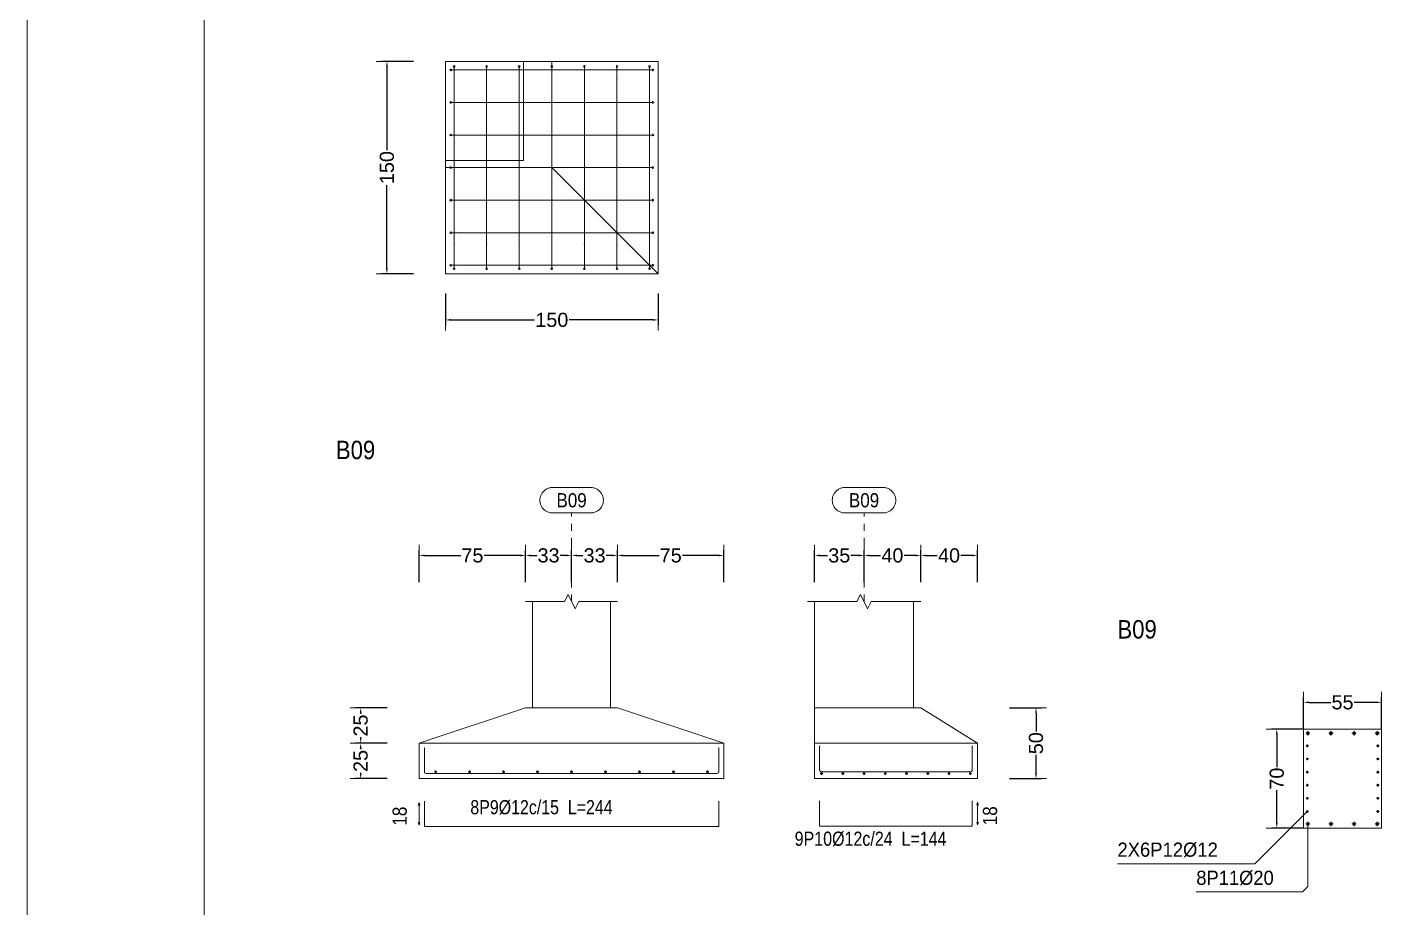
# Model space of a CAD drawing. Header units: millimetres. Extents: x 0 to 147, y 0 to 144.
# Drawn here: x 88.09 to 107.28, y 105.01 to 117.44 of the extents above; entities that cross this region are included whole.
import ezdxf
from ezdxf.enums import TextEntityAlignment as Align

# ---------------------------------------------------------------- set-up
doc = ezdxf.new("R2010")
doc.units = ezdxf.units.MM
doc.linetypes.add('CYPE_PUNTO', pattern=[0.075, 0, -0.075])
for name, color, linetype, lineweight in [('CIM_COTAS', 2, 'Continuous', 0), ('CIM_DIB_ARMADOS', 4, 'Continuous', 0), ('CIM_GEOMETRIA', 2, 'Continuous', 0), ('CIM_REFEREN', 2, 'Continuous', 0), ('CIM_TXT_ARMADOS', 3, 'Continuous', 0), ('RECUAD_LIMITES', 2, 'Continuous', 0), ('RECUAD_MARCO', 1, 'Continuous', 20)]:
    doc.layers.add(name, color=color, linetype=linetype, lineweight=lineweight)
doc.styles.add('CYPETXT_0.3_romans', font='arial.ttf', dxfattribs={"height": 0.2})
doc.styles.add('CYPETXT_romans', font='arial.ttf', dxfattribs={"height": 0.2})
doc.dimstyles.new('cype_arrow', dxfattribs={"dimtxt": 0.18, "dimasz": 0.075, "dimexe": 0.075, "dimexo": 0.075, "dimgap": 0, "dimtad": 0, "dimdec": 4, "dimzin": 0, "dimdsep": 46, "dimtxsty": 'CYPETXT_0.3_romans', "dimcen": 0.09, "dimadec": 0, "dimazin": 0, "dimtfac": 1, "dimtdec": 4, "dimtofl": 0, "dimtmove": 2, "dimatfit": 3, "dimfxl": 1, "dimtolj": 1, "dimtzin": 0, "dimarcsym": 0})

# ---------------------------------------------------------------- blocks, each defined once
blk = doc.blocks.new('*D10')
at = {"layer": 'CIM_COTAS', "color": 0, "lineweight": -2, "transparency": 16777216}
for p, q in [((94.003, 113.683), (94.003, 113.233)), ((97.003, 113.683), (97.003, 113.233)), ((94.078, 113.308), (95.257, 113.308)), ((96.928, 113.308), (95.749, 113.308))]:
    blk.add_line(p, q, dxfattribs=at)
at = {"layer": 'CIM_COTAS', "color": 0, "transparency": 16777216}
for points in [[(94.078, 113.321), (94.078, 113.296), (94.003, 113.308)], [(96.928, 113.321), (96.928, 113.296), (97.003, 113.308)]]:
    blk.add_solid(points, dxfattribs=at)
at = {"layer": 'Defpoints', "color": 0, "transparency": 16777216}
for p in [(94.003, 113.758), (97.003, 113.758), (97.003, 113.308)]:
    blk.add_point(p, dxfattribs=at)
at = {"layer": 'CIM_COTAS', "color": 0, "transparency": 16777216, "insert": (95.503, 113.308), "char_height": 0.2, "attachment_point": 5, "style": 'CYPETXT_0.3_romans'}
blk.add_mtext('\\A1;150', dxfattribs=at)
blk = doc.blocks.new('*D11')
at = {"layer": 'CIM_COTAS', "color": 0, "lineweight": -2, "transparency": 16777216}
for p, q in [((93.55, 116.959), (93.1, 116.959)), ((93.175, 116.884), (93.175, 115.705)), ((93.175, 114.034), (93.175, 115.213)), ((93.55, 113.959), (93.1, 113.959))]:
    blk.add_line(p, q, dxfattribs=at)
at = {"layer": 'CIM_COTAS', "color": 0, "transparency": 16777216}
for points in [[(93.162, 116.884), (93.187, 116.884), (93.175, 116.959)], [(93.162, 114.034), (93.187, 114.034), (93.175, 113.959)]]:
    blk.add_solid(points, dxfattribs=at)
at = {"layer": 'Defpoints', "color": 0, "transparency": 16777216}
for p in [(93.175, 116.959), (93.625, 116.959), (93.625, 113.959)]:
    blk.add_point(p, dxfattribs=at)
at = {"layer": 'CIM_COTAS', "color": 0, "transparency": 16777216, "insert": (93.175, 115.459), "char_height": 0.2, "attachment_point": 5, "rotation": 90, "style": 'CYPETXT_0.3_romans'}
blk.add_mtext('\\A1;150', dxfattribs=at)
blk = doc.blocks.new('*D28')
at = {"layer": 'CIM_COTAS', "color": 0, "lineweight": -2, "transparency": 16777216}
for p, q in [((93.632, 109.607), (93.632, 110.057)), ((93.707, 109.982), (94.219, 109.982)), ((95.057, 109.982), (94.546, 109.982)), ((95.132, 109.607), (95.132, 110.057))]:
    blk.add_line(p, q, dxfattribs=at)
at = {"layer": 'CIM_COTAS', "color": 0, "transparency": 16777216}
for points in [[(93.707, 109.995), (93.707, 109.97), (93.632, 109.982)], [(95.057, 109.995), (95.057, 109.97), (95.132, 109.982)]]:
    blk.add_solid(points, dxfattribs=at)
at = {"layer": 'Defpoints', "color": 0, "transparency": 16777216}
for p in [(95.132, 109.982), (93.632, 109.532), (95.132, 109.532)]:
    blk.add_point(p, dxfattribs=at)
at = {"layer": 'CIM_COTAS', "color": 0, "transparency": 16777216, "insert": (94.382, 109.982), "char_height": 0.2, "attachment_point": 5, "style": 'CYPETXT_0.3_romans'}
blk.add_mtext('\\A1;75', dxfattribs=at)
blk = doc.blocks.new('*D29')
at = {"layer": 'CIM_COTAS', "color": 0, "lineweight": -2, "transparency": 16777216}
for p, q in [((95.132, 109.607), (95.132, 110.057)), ((95.207, 109.982), (95.293, 109.982)), ((95.707, 109.982), (95.621, 109.982)), ((95.782, 109.607), (95.782, 110.057))]:
    blk.add_line(p, q, dxfattribs=at)
at = {"layer": 'CIM_COTAS', "color": 0, "transparency": 16777216}
for points in [[(95.207, 109.995), (95.207, 109.97), (95.132, 109.982)], [(95.707, 109.995), (95.707, 109.97), (95.782, 109.982)]]:
    blk.add_solid(points, dxfattribs=at)
at = {"layer": 'Defpoints', "color": 0, "transparency": 16777216}
for p in [(95.782, 109.982), (95.132, 109.532), (95.782, 109.532)]:
    blk.add_point(p, dxfattribs=at)
at = {"layer": 'CIM_COTAS', "color": 0, "transparency": 16777216, "insert": (95.457, 109.982), "char_height": 0.2, "attachment_point": 5, "style": 'CYPETXT_0.3_romans'}
blk.add_mtext('\\A1;33', dxfattribs=at)
blk = doc.blocks.new('*D30')
at = {"layer": 'CIM_COTAS', "color": 0, "lineweight": -2, "transparency": 16777216}
for p, q in [((95.782, 109.607), (95.782, 110.057)), ((95.857, 109.982), (95.943, 109.982)), ((96.357, 109.982), (96.271, 109.982)), ((96.432, 109.607), (96.432, 110.057))]:
    blk.add_line(p, q, dxfattribs=at)
at = {"layer": 'CIM_COTAS', "color": 0, "transparency": 16777216}
for points in [[(95.857, 109.995), (95.857, 109.97), (95.782, 109.982)], [(96.357, 109.995), (96.357, 109.97), (96.432, 109.982)]]:
    blk.add_solid(points, dxfattribs=at)
at = {"layer": 'Defpoints', "color": 0, "transparency": 16777216}
for p in [(96.432, 109.982), (95.782, 109.532), (96.432, 109.532)]:
    blk.add_point(p, dxfattribs=at)
at = {"layer": 'CIM_COTAS', "color": 0, "transparency": 16777216, "insert": (96.107, 109.982), "char_height": 0.2, "attachment_point": 5, "style": 'CYPETXT_0.3_romans'}
blk.add_mtext('\\A1;33', dxfattribs=at)
blk = doc.blocks.new('*D31')
at = {"layer": 'CIM_COTAS', "color": 0, "lineweight": -2, "transparency": 16777216}
for p, q in [((96.432, 109.607), (96.432, 110.057)), ((96.507, 109.982), (97.019, 109.982)), ((97.857, 109.982), (97.346, 109.982)), ((97.932, 109.607), (97.932, 110.057))]:
    blk.add_line(p, q, dxfattribs=at)
at = {"layer": 'CIM_COTAS', "color": 0, "transparency": 16777216}
for points in [[(96.507, 109.995), (96.507, 109.97), (96.432, 109.982)], [(97.857, 109.995), (97.857, 109.97), (97.932, 109.982)]]:
    blk.add_solid(points, dxfattribs=at)
at = {"layer": 'Defpoints', "color": 0, "transparency": 16777216}
for p in [(97.932, 109.982), (96.432, 109.532), (97.932, 109.532)]:
    blk.add_point(p, dxfattribs=at)
at = {"layer": 'CIM_COTAS', "color": 0, "transparency": 16777216, "insert": (97.182, 109.982), "char_height": 0.2, "attachment_point": 5, "style": 'CYPETXT_0.3_romans'}
blk.add_mtext('\\A1;75', dxfattribs=at)
blk = doc.blocks.new('*D32')
at = {"layer": 'CIM_COTAS', "color": 0, "lineweight": -2, "transparency": 16777216}
for p, q in [((93.179, 107.331), (92.729, 107.331)), ((92.804, 107.256), (92.804, 107.247)), ((92.804, 106.906), (92.804, 106.915)), ((93.179, 106.831), (92.729, 106.831))]:
    blk.add_line(p, q, dxfattribs=at)
at = {"layer": 'CIM_COTAS', "color": 0, "transparency": 16777216}
for points in [[(92.792, 107.256), (92.817, 107.256), (92.804, 107.331)], [(92.792, 106.906), (92.817, 106.906), (92.804, 106.831)]]:
    blk.add_solid(points, dxfattribs=at)
at = {"layer": 'Defpoints', "color": 0, "transparency": 16777216}
for p in [(92.804, 107.331), (93.254, 107.331), (93.254, 106.831)]:
    blk.add_point(p, dxfattribs=at)
at = {"layer": 'CIM_COTAS', "color": 0, "transparency": 16777216, "insert": (92.804, 107.081), "char_height": 0.2, "attachment_point": 5, "rotation": 90, "style": 'CYPETXT_0.3_romans'}
blk.add_mtext('\\A1;25', dxfattribs=at)
blk = doc.blocks.new('*D33')
at = {"layer": 'CIM_COTAS', "color": 0, "lineweight": -2, "transparency": 16777216}
for p, q in [((93.179, 107.831), (92.729, 107.831)), ((92.804, 107.756), (92.804, 107.747)), ((93.179, 107.331), (92.729, 107.331)), ((92.804, 107.406), (92.804, 107.415))]:
    blk.add_line(p, q, dxfattribs=at)
at = {"layer": 'CIM_COTAS', "color": 0, "transparency": 16777216}
for points in [[(92.792, 107.756), (92.817, 107.756), (92.804, 107.831)], [(92.792, 107.406), (92.817, 107.406), (92.804, 107.331)]]:
    blk.add_solid(points, dxfattribs=at)
at = {"layer": 'Defpoints', "color": 0, "transparency": 16777216}
for p in [(92.804, 107.831), (93.254, 107.831), (93.254, 107.331)]:
    blk.add_point(p, dxfattribs=at)
at = {"layer": 'CIM_COTAS', "color": 0, "transparency": 16777216, "insert": (92.804, 107.581), "char_height": 0.2, "attachment_point": 5, "rotation": 90, "style": 'CYPETXT_0.3_romans'}
blk.add_mtext('\\A1;25', dxfattribs=at)
blk = doc.blocks.new('*D34')
at = {"layer": 'CIM_COTAS', "color": 0, "lineweight": -2, "transparency": 16777216}
for p, q in [((99.212, 109.607), (99.212, 110.057)), ((99.287, 109.982), (99.397, 109.982)), ((99.837, 109.982), (99.726, 109.982)), ((99.912, 109.607), (99.912, 110.057))]:
    blk.add_line(p, q, dxfattribs=at)
at = {"layer": 'CIM_COTAS', "color": 0, "transparency": 16777216}
for points in [[(99.287, 109.995), (99.287, 109.97), (99.212, 109.982)], [(99.837, 109.995), (99.837, 109.97), (99.912, 109.982)]]:
    blk.add_solid(points, dxfattribs=at)
at = {"layer": 'Defpoints', "color": 0, "transparency": 16777216}
for p in [(99.912, 109.982), (99.212, 109.532), (99.912, 109.532)]:
    blk.add_point(p, dxfattribs=at)
at = {"layer": 'CIM_COTAS', "color": 0, "transparency": 16777216, "insert": (99.562, 109.982), "char_height": 0.2, "attachment_point": 5, "style": 'CYPETXT_0.3_romans'}
blk.add_mtext('\\A1;35', dxfattribs=at)
blk = doc.blocks.new('*D35')
at = {"layer": 'CIM_COTAS', "color": 0, "lineweight": -2, "transparency": 16777216}
for p, q in [((99.912, 109.607), (99.912, 110.057)), ((99.987, 109.982), (100.146, 109.982)), ((100.637, 109.982), (100.477, 109.982)), ((100.712, 109.607), (100.712, 110.057))]:
    blk.add_line(p, q, dxfattribs=at)
at = {"layer": 'CIM_COTAS', "color": 0, "transparency": 16777216}
for points in [[(99.987, 109.995), (99.987, 109.97), (99.912, 109.982)], [(100.637, 109.995), (100.637, 109.97), (100.712, 109.982)]]:
    blk.add_solid(points, dxfattribs=at)
at = {"layer": 'Defpoints', "color": 0, "transparency": 16777216}
for p in [(100.712, 109.982), (99.912, 109.532), (100.712, 109.532)]:
    blk.add_point(p, dxfattribs=at)
at = {"layer": 'CIM_COTAS', "color": 0, "transparency": 16777216, "insert": (100.312, 109.982), "char_height": 0.2, "attachment_point": 5, "style": 'CYPETXT_0.3_romans'}
blk.add_mtext('\\A1;40', dxfattribs=at)
blk = doc.blocks.new('*D36')
at = {"layer": 'CIM_COTAS', "color": 0, "lineweight": -2, "transparency": 16777216}
for p, q in [((100.712, 109.607), (100.712, 110.057)), ((100.787, 109.982), (100.946, 109.982)), ((101.437, 109.982), (101.277, 109.982)), ((101.512, 109.607), (101.512, 110.057))]:
    blk.add_line(p, q, dxfattribs=at)
at = {"layer": 'CIM_COTAS', "color": 0, "transparency": 16777216}
for points in [[(100.787, 109.995), (100.787, 109.97), (100.712, 109.982)], [(101.437, 109.995), (101.437, 109.97), (101.512, 109.982)]]:
    blk.add_solid(points, dxfattribs=at)
at = {"layer": 'Defpoints', "color": 0, "transparency": 16777216}
for p in [(101.512, 109.982), (100.712, 109.532), (101.512, 109.532)]:
    blk.add_point(p, dxfattribs=at)
at = {"layer": 'CIM_COTAS', "color": 0, "transparency": 16777216, "insert": (101.112, 109.982), "char_height": 0.2, "attachment_point": 5, "style": 'CYPETXT_0.3_romans'}
blk.add_mtext('\\A1;40', dxfattribs=at)
blk = doc.blocks.new('*D37')
at = {"layer": 'CIM_COTAS', "color": 0, "lineweight": -2, "transparency": 16777216}
for p, q in [((101.965, 107.831), (102.415, 107.831)), ((102.34, 107.756), (102.34, 107.495)), ((102.34, 106.906), (102.34, 107.167)), ((101.965, 106.831), (102.415, 106.831))]:
    blk.add_line(p, q, dxfattribs=at)
at = {"layer": 'CIM_COTAS', "color": 0, "transparency": 16777216}
for points in [[(102.327, 107.756), (102.352, 107.756), (102.34, 107.831)], [(102.327, 106.906), (102.352, 106.906), (102.34, 106.831)]]:
    blk.add_solid(points, dxfattribs=at)
at = {"layer": 'Defpoints', "color": 0, "transparency": 16777216}
for p in [(101.89, 107.831), (102.34, 107.831), (101.89, 106.831)]:
    blk.add_point(p, dxfattribs=at)
at = {"layer": 'CIM_COTAS', "color": 0, "transparency": 16777216, "insert": (102.34, 107.331), "char_height": 0.2, "attachment_point": 5, "rotation": 90, "style": 'CYPETXT_0.3_romans'}
blk.add_mtext('\\A1;50', dxfattribs=at)
blk = doc.blocks.new('*D40')
at = {"layer": 'CIM_COTAS', "color": 0, "lineweight": -2, "transparency": 16777216}
for p, q in [((106.118, 107.533), (106.118, 107.983)), ((106.193, 107.908), (106.504, 107.908)), ((107.143, 107.908), (106.833, 107.908)), ((107.218, 107.533), (107.218, 107.983))]:
    blk.add_line(p, q, dxfattribs=at)
at = {"layer": 'CIM_COTAS', "color": 0, "transparency": 16777216}
for points in [[(106.193, 107.921), (106.193, 107.896), (106.118, 107.908)], [(107.143, 107.921), (107.143, 107.896), (107.218, 107.908)]]:
    blk.add_solid(points, dxfattribs=at)
at = {"layer": 'Defpoints', "color": 0, "transparency": 16777216}
for p in [(107.218, 107.908), (106.118, 107.458), (107.218, 107.458)]:
    blk.add_point(p, dxfattribs=at)
at = {"layer": 'CIM_COTAS', "color": 0, "transparency": 16777216, "insert": (106.668, 107.908), "char_height": 0.2, "attachment_point": 5, "style": 'CYPETXT_0.3_romans'}
blk.add_mtext('\\A1;55', dxfattribs=at)
blk = doc.blocks.new('*D41')
at = {"layer": 'CIM_COTAS', "color": 0, "lineweight": -2, "transparency": 16777216}
for p, q in [((106.115, 107.531), (105.665, 107.531)), ((105.74, 107.456), (105.74, 106.994)), ((105.74, 106.206), (105.74, 106.668)), ((106.115, 106.131), (105.665, 106.131))]:
    blk.add_line(p, q, dxfattribs=at)
at = {"layer": 'CIM_COTAS', "color": 0, "transparency": 16777216}
for points in [[(105.727, 107.456), (105.752, 107.456), (105.74, 107.531)], [(105.727, 106.206), (105.752, 106.206), (105.74, 106.131)]]:
    blk.add_solid(points, dxfattribs=at)
at = {"layer": 'Defpoints', "color": 0, "transparency": 16777216}
for p in [(105.74, 107.531), (106.19, 107.531), (106.19, 106.131)]:
    blk.add_point(p, dxfattribs=at)
at = {"layer": 'CIM_COTAS', "color": 0, "transparency": 16777216, "insert": (105.74, 106.831), "char_height": 0.2, "attachment_point": 5, "rotation": 90, "style": 'CYPETXT_0.3_romans'}
blk.add_mtext('\\A1;70', dxfattribs=at)

msp = doc.modelspace()

# ---------------------------------------------------------------- hatches: boundary and pattern name
at = {"layer": 'CIM_DIB_ARMADOS'}
h = msp.add_hatch(color=256, dxfattribs=at)
edge = h.paths.add_edge_path(flags=0)
edge.add_arc((94.07486, 116.83908), 0.0016, 0, 360)
h = msp.add_hatch(color=256, dxfattribs=at)
edge = h.paths.add_edge_path(flags=0)
edge.add_arc((94.12286, 116.88708), 0.0016, 0, 360)
h = msp.add_hatch(color=256, dxfattribs=at)
edge = h.paths.add_edge_path(flags=0)
edge.add_arc((94.58286, 116.88708), 0.0016, 0, 360)
h = msp.add_hatch(color=256, dxfattribs=at)
edge = h.paths.add_edge_path(flags=0)
edge.add_arc((95.04286, 116.88708), 0.0016, 0, 360)
h = msp.add_hatch(color=256, dxfattribs=at)
edge = h.paths.add_edge_path(flags=0)
edge.add_arc((95.50286, 116.88708), 0.0016, 0, 360)
h = msp.add_hatch(color=256, dxfattribs=at)
edge = h.paths.add_edge_path(flags=0)
edge.add_arc((95.96286, 116.88708), 0.0016, 0, 360)
h = msp.add_hatch(color=256, dxfattribs=at)
edge = h.paths.add_edge_path(flags=0)
edge.add_arc((96.63306, 116.83908), 0.0016, 0, 360)
h = msp.add_hatch(color=256, dxfattribs=at)
edge = h.paths.add_edge_path(flags=0)
edge.add_arc((96.42286, 116.71968), 0.0016, 0, 360)
h = msp.add_hatch(color=256, dxfattribs=at)
edge = h.paths.add_edge_path(flags=0)
edge.add_arc((96.88286, 116.53568), 0.0016, 0, 360)
h = msp.add_hatch(color=256, dxfattribs=at)
edge = h.paths.add_edge_path(flags=0)
edge.add_arc((94.07486, 116.37908), 0.0016, 0, 360)
h = msp.add_hatch(color=256, dxfattribs=at)
edge = h.paths.add_edge_path(flags=0)
edge.add_arc((96.63306, 116.37908), 0.0016, 0, 360)
h = msp.add_hatch(color=256, dxfattribs=at)
edge = h.paths.add_edge_path(flags=0)
edge.add_arc((94.07486, 115.91908), 0.0016, 0, 360)
h = msp.add_hatch(color=256, dxfattribs=at)
edge = h.paths.add_edge_path(flags=0)
edge.add_arc((96.63306, 115.91908), 0.0016, 0, 360)
h = msp.add_hatch(color=256, dxfattribs=at)
edge = h.paths.add_edge_path(flags=0)
edge.add_arc((94.07486, 115.45908), 0.0016, 0, 360)
h = msp.add_hatch(color=256, dxfattribs=at)
edge = h.paths.add_edge_path(flags=0)
edge.add_arc((96.63306, 115.45908), 0.0016, 0, 360)
h = msp.add_hatch(color=256, dxfattribs=at)
edge = h.paths.add_edge_path(flags=0)
edge.add_arc((94.07486, 114.99908), 0.0016, 0, 360)
h = msp.add_hatch(color=256, dxfattribs=at)
edge = h.paths.add_edge_path(flags=0)
edge.add_arc((96.63306, 114.99908), 0.0016, 0, 360)
h = msp.add_hatch(color=256, dxfattribs=at)
edge = h.paths.add_edge_path(flags=0)
edge.add_arc((94.19241, 114.53908), 0.0016, 0, 360)
h = msp.add_hatch(color=256, dxfattribs=at)
edge = h.paths.add_edge_path(flags=0)
edge.add_arc((96.63306, 114.53908), 0.0016, 0, 360)
h = msp.add_hatch(color=256, dxfattribs=at)
edge = h.paths.add_edge_path(flags=0)
edge.add_arc((94.12286, 114.37517), 0.0016, 0, 360)
h = msp.add_hatch(color=256, dxfattribs=at)
edge = h.paths.add_edge_path(flags=0)
edge.add_arc((94.58286, 114.37517), 0.0016, 0, 360)
h = msp.add_hatch(color=256, dxfattribs=at)
edge = h.paths.add_edge_path(flags=0)
edge.add_arc((95.04286, 114.37517), 0.0016, 0, 360)
h = msp.add_hatch(color=256, dxfattribs=at)
edge = h.paths.add_edge_path(flags=0)
edge.add_arc((95.50286, 114.37517), 0.0016, 0, 360)
h = msp.add_hatch(color=256, dxfattribs=at)
edge = h.paths.add_edge_path(flags=0)
edge.add_arc((95.96286, 114.37517), 0.0016, 0, 360)
h = msp.add_hatch(color=256, dxfattribs=at)
edge = h.paths.add_edge_path(flags=0)
edge.add_arc((96.42286, 114.37517), 0.0016, 0, 360)
h = msp.add_hatch(color=256, dxfattribs=at)
edge = h.paths.add_edge_path(flags=0)
edge.add_arc((96.88286, 114.39797), 0.0016, 0, 360)
h = msp.add_hatch(color=256, dxfattribs=at)
edge = h.paths.add_edge_path(flags=0)
edge.add_arc((94.37641, 114.07908), 0.0016, 0, 360)
h = msp.add_hatch(color=256, dxfattribs=at)
edge = h.paths.add_edge_path(flags=0)
edge.add_arc((96.61382, 114.07908), 0.0016, 0, 360)
h = msp.add_hatch(color=256, dxfattribs=at)
edge = h.paths.add_edge_path(flags=0)
edge.add_arc((93.7042, 107.2631), 0.0016, 0, 360)
h = msp.add_hatch(color=256, dxfattribs=at)
edge = h.paths.add_edge_path(flags=0)
edge.add_arc((97.8602, 107.2631), 0.0016, 0, 360)
h = msp.add_hatch(color=256, dxfattribs=at)
edge = h.paths.add_edge_path(flags=0)
edge.add_arc((99.2837, 107.2871), 0.0016, 0, 360)
h = msp.add_hatch(color=256, dxfattribs=at)
edge = h.paths.add_edge_path(flags=0)
edge.add_arc((101.4397, 107.2871), 0.0016, 0, 360)

# ---------------------------------------------------------------- linework, layer by layer
at = {"layer": 'CIM_COTAS'}
for p, q in [((93.02486, 116.95908), (93.32486, 116.95908)), ((93.02486, 113.95908), (93.32486, 113.95908)), ((94.00286, 113.15808), (94.00286, 113.45808)), ((97.00286, 113.15808), (97.00286, 113.45808)), ((93.6322, 109.8321), (93.6322, 110.1321)), ((95.1322, 109.8321), (95.1322, 110.1321)), ((95.1322, 109.8321), (95.1322, 110.1321)), ((95.7822, 109.8321), (95.7822, 110.1321)), ((95.7822, 109.8321), (95.7822, 110.1321)), ((96.4322, 109.8321), (96.4322, 110.1321)), ((96.4322, 109.8321), (96.4322, 110.1321)), ((97.9322, 109.8321), (97.9322, 110.1321)), ((99.2117, 109.8321), (99.2117, 110.1321)), ((99.9117, 109.8321), (99.9117, 110.1321)), ((99.9117, 109.8321), (99.9117, 110.1321)), ((100.7117, 109.8321), (100.7117, 110.1321)), ((100.7117, 109.8321), (100.7117, 110.1321)), ((101.5117, 109.8321), (101.5117, 110.1321)), ((106.11825, 107.7581), (106.11825, 108.0581)), ((107.21825, 107.7581), (107.21825, 108.0581)), ((92.6542, 107.8311), (92.9542, 107.8311)), ((102.1897, 107.8311), (102.4897, 107.8311)), ((105.5897, 107.5311), (105.8897, 107.5311)), ((92.6542, 107.3311), (92.9542, 107.3311)), ((92.6542, 107.3311), (92.9542, 107.3311)), ((92.6542, 106.8311), (92.9542, 106.8311)), ((102.1897, 106.8311), (102.4897, 106.8311)), ((105.5897, 106.1311), (105.8897, 106.1311))]:
    msp.add_line(p, q, dxfattribs=at)
at = {"layer": 'CIM_COTAS', "linetype": 'CYPE_PUNTO'}
for p, q in [((95.7822, 109.3311), (95.7822, 110.5821)), ((99.9117, 109.3311), (99.9117, 110.5821))]:
    msp.add_line(p, q, dxfattribs=at)
at = {"layer": 'CIM_COTAS'}
for points in [[(96.0507, 110.9421), (96.06272, 110.9417), (96.07469, 110.94049), (96.08655, 110.93849), (96.09826, 110.9357), (96.10974, 110.93214), (96.12097, 110.92782), (96.13188, 110.92275), (96.14243, 110.91697), (96.15257, 110.9105), (96.16225, 110.90336), (96.17144, 110.8956), (96.18009, 110.88723), (96.18816, 110.87831), (96.19561, 110.86887), (96.20242, 110.85895), (96.20855, 110.8486), (96.21398, 110.83787), (96.21867, 110.82679), (96.22262, 110.81543), (96.2258, 110.80383), (96.22819, 110.79204), (96.2298, 110.78012), (96.2306, 110.76811), (96.2306, 110.75609), (96.2298, 110.74408), (96.22819, 110.73216), (96.2258, 110.72037), (96.22262, 110.70877), (96.21867, 110.69741), (96.21398, 110.68633), (96.20855, 110.6756), (96.20242, 110.66525), (96.19561, 110.65533), (96.18816, 110.64589), (96.18009, 110.63697), (96.17144, 110.6286), (96.16225, 110.62084), (96.15257, 110.6137), (96.14243, 110.60723), (96.13188, 110.60145), (96.12097, 110.59638), (96.10974, 110.59206), (96.09826, 110.5885), (96.08655, 110.58571), (96.07469, 110.58371), (96.06272, 110.5825), (96.0507, 110.5821), (95.5137, 110.5821), (95.50168, 110.5825), (95.48971, 110.58371), (95.47785, 110.58571), (95.46614, 110.5885), (95.45466, 110.59206), (95.44343, 110.59638), (95.43252, 110.60145), (95.42197, 110.60723), (95.41183, 110.6137), (95.40215, 110.62084), (95.39296, 110.6286), (95.38431, 110.63697), (95.37624, 110.64589), (95.36879, 110.65533), (95.36198, 110.66525), (95.35585, 110.6756), (95.35042, 110.68633), (95.34573, 110.69741), (95.34178, 110.70877), (95.3386, 110.72037), (95.33621, 110.73216), (95.3346, 110.74408), (95.3338, 110.75609), (95.3338, 110.76811), (95.3346, 110.78012), (95.33621, 110.79204), (95.3386, 110.80383), (95.34178, 110.81543), (95.34573, 110.82679), (95.35042, 110.83787), (95.35585, 110.8486), (95.36198, 110.85895), (95.36879, 110.86887), (95.37624, 110.87831), (95.38431, 110.88723), (95.39296, 110.8956), (95.40215, 110.90336), (95.41183, 110.9105), (95.42197, 110.91697), (95.43252, 110.92275), (95.44343, 110.92782), (95.45466, 110.93214), (95.46614, 110.9357), (95.47785, 110.93849), (95.48971, 110.94049), (95.50168, 110.9417), (95.5137, 110.9421), (96.0507, 110.9421)], [(100.1802, 110.9421), (100.19222, 110.9417), (100.20419, 110.94049), (100.21605, 110.93849), (100.22776, 110.9357), (100.23924, 110.93214), (100.25047, 110.92782), (100.26138, 110.92275), (100.27193, 110.91697), (100.28207, 110.9105), (100.29175, 110.90336), (100.30094, 110.8956), (100.30959, 110.88723), (100.31766, 110.87831), (100.32511, 110.86887), (100.33192, 110.85895), (100.33805, 110.8486), (100.34348, 110.83787), (100.34817, 110.82679), (100.35212, 110.81543), (100.3553, 110.80383), (100.35769, 110.79204), (100.3593, 110.78012), (100.3601, 110.76811), (100.3601, 110.75609), (100.3593, 110.74408), (100.35769, 110.73216), (100.3553, 110.72037), (100.35212, 110.70877), (100.34817, 110.69741), (100.34348, 110.68633), (100.33805, 110.6756), (100.33192, 110.66525), (100.32511, 110.65533), (100.31766, 110.64589), (100.30959, 110.63697), (100.30094, 110.6286), (100.29175, 110.62084), (100.28207, 110.6137), (100.27193, 110.60723), (100.26138, 110.60145), (100.25047, 110.59638), (100.23924, 110.59206), (100.22776, 110.5885), (100.21605, 110.58571), (100.20419, 110.58371), (100.19222, 110.5825), (100.1802, 110.5821), (99.6432, 110.5821), (99.63118, 110.5825), (99.61921, 110.58371), (99.60735, 110.58571), (99.59564, 110.5885), (99.58416, 110.59206), (99.57293, 110.59638), (99.56202, 110.60145), (99.55147, 110.60723), (99.54133, 110.6137), (99.53165, 110.62084), (99.52246, 110.6286), (99.51381, 110.63697), (99.50574, 110.64589), (99.49829, 110.65533), (99.49148, 110.66525), (99.48535, 110.6756), (99.47992, 110.68633), (99.47523, 110.69741), (99.47128, 110.70877), (99.4681, 110.72037), (99.46571, 110.73216), (99.4641, 110.74408), (99.4633, 110.75609), (99.4633, 110.76811), (99.4641, 110.78012), (99.46571, 110.79204), (99.4681, 110.80383), (99.47128, 110.81543), (99.47523, 110.82679), (99.47992, 110.83787), (99.48535, 110.8486), (99.49148, 110.85895), (99.49829, 110.86887), (99.50574, 110.87831), (99.51381, 110.88723), (99.52246, 110.8956), (99.53165, 110.90336), (99.54133, 110.9105), (99.55147, 110.91697), (99.56202, 110.92275), (99.57293, 110.92782), (99.58416, 110.93214), (99.59564, 110.9357), (99.60735, 110.93849), (99.61921, 110.94049), (99.63118, 110.9417), (99.6432, 110.9421), (100.1802, 110.9421)]]:
    msp.add_lwpolyline(points, close=True, dxfattribs=at)
at = {"layer": 'CIM_DIB_ARMADOS'}
for p, q in [((106.14825, 107.4711), (106.20825, 107.4711)), ((106.14825, 107.4711), (106.20825, 107.4711)), ((106.17825, 107.4411), (106.17825, 107.5011)), ((106.17825, 107.4411), (106.17825, 107.5011)), ((106.47491, 107.4711), (106.53491, 107.4711)), ((106.47491, 107.4711), (106.53491, 107.4711)), ((106.50491, 107.4411), (106.50491, 107.5011)), ((106.50491, 107.4411), (106.50491, 107.5011)), ((106.80158, 107.4711), (106.86158, 107.4711)), ((106.80158, 107.4711), (106.86158, 107.4711)), ((106.83158, 107.4411), (106.83158, 107.5011)), ((106.83158, 107.4411), (106.83158, 107.5011)), ((107.12825, 107.4711), (107.18825, 107.4711)), ((107.12825, 107.4711), (107.18825, 107.4711)), ((107.15825, 107.4411), (107.15825, 107.5011)), ((107.15825, 107.4411), (107.15825, 107.5011)), ((106.15225, 107.29396), (106.18825, 107.29396)), ((106.15225, 107.29396), (106.18825, 107.29396)), ((106.17025, 107.27596), (106.17025, 107.31196)), ((106.17025, 107.27596), (106.17025, 107.31196)), ((107.14825, 107.29396), (107.18425, 107.29396)), ((107.14825, 107.29396), (107.18425, 107.29396)), ((107.16625, 107.27596), (107.16625, 107.31196)), ((107.16625, 107.27596), (107.16625, 107.31196)), ((106.15225, 107.10881), (106.18825, 107.10881)), ((106.15225, 107.10881), (106.18825, 107.10881)), ((106.17025, 107.09081), (106.17025, 107.12681)), ((106.17025, 107.09081), (106.17025, 107.12681)), ((107.14825, 107.10881), (107.18425, 107.10881)), ((107.14825, 107.10881), (107.18425, 107.10881)), ((107.16625, 107.09081), (107.16625, 107.12681)), ((107.16625, 107.09081), (107.16625, 107.12681)), ((93.8442, 106.9271), (93.8802, 106.9271)), ((93.8622, 106.9091), (93.8622, 106.9451)), ((94.3242, 106.9271), (94.3602, 106.9271)), ((94.3422, 106.9091), (94.3422, 106.9451)), ((94.8042, 106.9271), (94.8402, 106.9271)), ((94.8222, 106.9091), (94.8222, 106.9451)), ((95.2842, 106.9271), (95.3202, 106.9271)), ((95.3022, 106.9091), (95.3022, 106.9451)), ((95.7642, 106.9271), (95.8002, 106.9271)), ((95.7822, 106.9091), (95.7822, 106.9451)), ((96.2442, 106.9271), (96.2802, 106.9271)), ((96.2622, 106.9091), (96.2622, 106.9451)), ((96.7242, 106.9271), (96.7602, 106.9271)), ((96.7422, 106.9091), (96.7422, 106.9451)), ((97.2042, 106.9271), (97.2402, 106.9271)), ((97.2222, 106.9091), (97.2222, 106.9451)), ((97.6842, 106.9271), (97.7202, 106.9271)), ((97.7022, 106.9091), (97.7022, 106.9451)), ((99.2937, 106.9031), (99.3297, 106.9031)), ((99.3117, 106.8851), (99.3117, 106.9211)), ((99.5937, 106.9031), (99.6297, 106.9031)), ((99.6117, 106.8851), (99.6117, 106.9211)), ((99.8937, 106.9031), (99.9297, 106.9031)), ((99.9117, 106.8851), (99.9117, 106.9211)), ((100.1937, 106.9031), (100.2297, 106.9031)), ((100.2117, 106.8851), (100.2117, 106.9211)), ((100.4937, 106.9031), (100.5297, 106.9031)), ((100.5117, 106.8851), (100.5117, 106.9211)), ((100.7937, 106.9031), (100.8297, 106.9031)), ((100.8117, 106.8851), (100.8117, 106.9211)), ((101.0937, 106.9031), (101.1297, 106.9031)), ((101.1117, 106.8851), (101.1117, 106.9211)), ((101.3937, 106.9031), (101.4297, 106.9031)), ((101.4117, 106.8851), (101.4117, 106.9211)), ((106.15225, 106.92367), (106.18825, 106.92367)), ((106.15225, 106.92367), (106.18825, 106.92367)), ((106.17025, 106.90567), (106.17025, 106.94167)), ((106.17025, 106.90567), (106.17025, 106.94167)), ((107.14825, 106.92367), (107.18425, 106.92367)), ((107.14825, 106.92367), (107.18425, 106.92367)), ((107.16625, 106.90567), (107.16625, 106.94167)), ((107.16625, 106.90567), (107.16625, 106.94167)), ((106.15225, 106.73853), (106.18825, 106.73853)), ((106.15225, 106.73853), (106.18825, 106.73853)), ((106.17025, 106.72053), (106.17025, 106.75653)), ((106.17025, 106.72053), (106.17025, 106.75653)), ((107.14825, 106.73853), (107.18425, 106.73853)), ((107.14825, 106.73853), (107.18425, 106.73853)), ((107.16625, 106.72053), (107.16625, 106.75653)), ((107.16625, 106.72053), (107.16625, 106.75653)), ((106.15225, 106.55339), (106.18825, 106.55339)), ((106.15225, 106.55339), (106.18825, 106.55339)), ((106.17025, 106.53539), (106.17025, 106.57139)), ((106.17025, 106.53539), (106.17025, 106.57139)), ((107.14825, 106.55339), (107.18425, 106.55339)), ((107.14825, 106.55339), (107.18425, 106.55339)), ((107.16625, 106.53539), (107.16625, 106.57139)), ((107.16625, 106.53539), (107.16625, 106.57139)), ((106.15225, 106.36824), (106.18825, 106.36824)), ((106.15225, 106.36824), (106.18825, 106.36824)), ((106.17025, 106.35024), (106.17025, 106.38624)), ((106.17025, 106.35024), (106.17025, 106.38624)), ((107.14825, 106.36824), (107.18425, 106.36824)), ((107.14825, 106.36824), (107.18425, 106.36824)), ((107.16625, 106.35024), (107.16625, 106.38624)), ((107.16625, 106.35024), (107.16625, 106.38624)), ((106.14825, 106.1911), (106.20825, 106.1911)), ((106.14825, 106.1911), (106.20825, 106.1911)), ((106.17825, 106.1611), (106.17825, 106.2211)), ((106.17825, 106.1611), (106.17825, 106.2211)), ((106.47491, 106.1911), (106.53491, 106.1911)), ((106.47491, 106.1911), (106.53491, 106.1911)), ((106.50491, 106.1611), (106.50491, 106.2211)), ((106.50491, 106.1611), (106.50491, 106.2211)), ((106.80158, 106.1911), (106.86158, 106.1911)), ((106.80158, 106.1911), (106.86158, 106.1911)), ((106.83158, 106.1611), (106.83158, 106.2211)), ((106.83158, 106.1611), (106.83158, 106.2211)), ((107.12825, 106.1911), (107.18825, 106.1911)), ((107.12825, 106.1911), (107.18825, 106.1911)), ((107.15825, 106.1611), (107.15825, 106.2211)), ((107.15825, 106.1611), (107.15825, 106.2211))]:
    msp.add_line(p, q, dxfattribs=at)
for points in [[(94.07486, 116.83908), (94.07808, 116.83908), (94.08686, 116.83908), (94.09886, 116.83908), (96.90686, 116.83908), (96.91886, 116.83908), (96.92765, 116.83908), (96.93086, 116.83908), (96.929, 116.83908), (96.9237, 116.83908), (96.91578, 116.83908), (96.63306, 116.83908)], [(94.12286, 114.37517), (94.12286, 114.04616), (94.12286, 114.03825), (94.12286, 114.03294), (94.12286, 114.03108), (94.12286, 114.03429), (94.12286, 114.04308), (94.12286, 114.05508), (94.12286, 116.86308), (94.12286, 116.87508), (94.12286, 116.88386), (94.12286, 116.88708)], [(94.58286, 114.37517), (94.58286, 114.04616), (94.58286, 114.03825), (94.58286, 114.03294), (94.58286, 114.03108), (94.58286, 114.03429), (94.58286, 114.04308), (94.58286, 114.05508), (94.58286, 116.86308), (94.58286, 116.87508), (94.58286, 116.88386), (94.58286, 116.88708)], [(95.04286, 114.37517), (95.04286, 114.04616), (95.04286, 114.03825), (95.04286, 114.03294), (95.04286, 114.03108), (95.04286, 114.03429), (95.04286, 114.04308), (95.04286, 114.05508), (95.04286, 116.86308), (95.04286, 116.87508), (95.04286, 116.88386), (95.04286, 116.88708)], [(95.50286, 114.37517), (95.50286, 114.04616), (95.50286, 114.03825), (95.50286, 114.03294), (95.50286, 114.03108), (95.50286, 114.03429), (95.50286, 114.04308), (95.50286, 114.05508), (95.50286, 116.86308), (95.50286, 116.87508), (95.50286, 116.88386), (95.50286, 116.88708)], [(95.96286, 114.37517), (95.96286, 114.04616), (95.96286, 114.03825), (95.96286, 114.03294), (95.96286, 114.03108), (95.96286, 114.03429), (95.96286, 114.04308), (95.96286, 114.05508), (95.96286, 116.86308), (95.96286, 116.87508), (95.96286, 116.88386), (95.96286, 116.88708)], [(96.42286, 114.37517), (96.42286, 114.04616), (96.42286, 114.03825), (96.42286, 114.03294), (96.42286, 114.03108), (96.42286, 114.03429), (96.42286, 114.04308), (96.42286, 114.05508), (96.42286, 116.86308), (96.42286, 116.87508), (96.42286, 116.88386), (96.42286, 116.88708), (96.42286, 116.88386), (96.42286, 116.87508), (96.42286, 116.86308), (96.42286, 116.71968)], [(96.88286, 114.39797), (96.88286, 114.0837), (96.88286, 114.07479), (96.88286, 114.04616), (96.88286, 114.03825), (96.88286, 114.03294), (96.88286, 114.03108), (96.88286, 114.03429), (96.88286, 114.04308), (96.88286, 114.05508), (96.88286, 116.86308), (96.88286, 116.87508), (96.88286, 116.88386), (96.88286, 116.88708), (96.88286, 116.88386), (96.88286, 116.87508), (96.88286, 116.86308), (96.88286, 116.53568)], [(94.07486, 116.37908), (94.07808, 116.37908), (94.08686, 116.37908), (94.09886, 116.37908), (96.90686, 116.37908), (96.91886, 116.37908), (96.92765, 116.37908), (96.93086, 116.37908), (96.929, 116.37908), (96.9237, 116.37908), (96.91578, 116.37908), (96.63306, 116.37908)], [(94.07486, 115.91908), (94.07808, 115.91908), (94.08686, 115.91908), (94.09886, 115.91908), (96.90686, 115.91908), (96.91886, 115.91908), (96.92765, 115.91908), (96.93086, 115.91908), (96.929, 115.91908), (96.9237, 115.91908), (96.91578, 115.91908), (96.63306, 115.91908)], [(94.07486, 115.45908), (94.07808, 115.45908), (94.08686, 115.45908), (94.09886, 115.45908), (96.90686, 115.45908), (96.91886, 115.45908), (96.92765, 115.45908), (96.93086, 115.45908), (96.929, 115.45908), (96.9237, 115.45908), (96.91578, 115.45908), (96.63306, 115.45908)], [(94.07486, 114.99908), (94.07808, 114.99908), (94.08686, 114.99908), (94.09886, 114.99908), (96.90686, 114.99908), (96.91886, 114.99908), (96.92765, 114.99908), (96.93086, 114.99908), (96.929, 114.99908), (96.9237, 114.99908), (96.91578, 114.99908), (96.63306, 114.99908)], [(94.19241, 114.53908), (94.09886, 114.53908), (94.08686, 114.53908), (94.07808, 114.53908), (94.07486, 114.53908), (94.07808, 114.53908), (94.08686, 114.53908), (94.09886, 114.53908), (96.90686, 114.53908), (96.91886, 114.53908), (96.92765, 114.53908), (96.93086, 114.53908), (96.929, 114.53908), (96.9237, 114.53908), (96.91578, 114.53908), (96.63306, 114.53908)], [(94.37641, 114.07908), (94.09886, 114.07908), (94.08686, 114.07908), (94.07808, 114.07908), (94.07486, 114.07908), (94.07808, 114.07908), (94.08686, 114.07908), (94.09886, 114.07908), (96.90686, 114.07908), (96.91886, 114.07908), (96.92765, 114.07908), (96.93086, 114.07908), (96.929, 114.07908), (96.9237, 114.07908), (96.91578, 114.07908), (96.88716, 114.07908), (96.87824, 114.07908), (96.61382, 114.07908)], [(93.7042, 107.2631), (93.7042, 106.9271), (93.70742, 106.9151), (93.7162, 106.90632), (93.7282, 106.9031), (97.8362, 106.9031), (97.8482, 106.90632), (97.85698, 106.9151), (97.8602, 106.9271), (97.8602, 107.2631)], [(101.4397, 107.2871), (101.4397, 106.9511), (101.43648, 106.9391), (101.4277, 106.93032), (101.4157, 106.9271), (99.3077, 106.9271), (99.2957, 106.93032), (99.28692, 106.9391), (99.2837, 106.9511), (99.2837, 107.2871)], [(93.7042, 106.5131), (93.7042, 106.1531), (97.8602, 106.1531), (97.8602, 106.5131)], [(101.4397, 106.5181), (101.4397, 106.1581), (99.2837, 106.1581), (99.2837, 106.5181)]]:
    msp.add_lwpolyline(points, dxfattribs=at)
for centre, radius in [((94.07486, 116.83908), 0.012), ((94.07486, 116.83908), 0.0016), ((94.12286, 116.88708), 0.012), ((94.12286, 116.88708), 0.0016), ((94.58286, 116.88708), 0.012), ((94.58286, 116.88708), 0.0016), ((95.04286, 116.88708), 0.012), ((95.04286, 116.88708), 0.0016), ((95.50286, 116.88708), 0.012), ((95.50286, 116.88708), 0.0016), ((95.96286, 116.88708), 0.012), ((95.96286, 116.88708), 0.0016), ((96.42286, 116.88708), 0.012), ((96.63306, 116.83908), 0.0016), ((96.88286, 116.88708), 0.012), ((96.93086, 116.83908), 0.012), ((96.42286, 116.71968), 0.0016), ((96.88286, 116.53568), 0.0016), ((94.07486, 116.37908), 0.012), ((94.07486, 116.37908), 0.0016), ((96.63306, 116.37908), 0.0016), ((96.93086, 116.37908), 0.012), ((94.07486, 115.91908), 0.012), ((94.07486, 115.91908), 0.0016), ((96.63306, 115.91908), 0.0016), ((96.93086, 115.91908), 0.012), ((94.07486, 115.45908), 0.012), ((94.07486, 115.45908), 0.0016), ((96.63306, 115.45908), 0.0016), ((96.93086, 115.45908), 0.012), ((94.07486, 114.99908), 0.012), ((94.07486, 114.99908), 0.0016), ((96.63306, 114.99908), 0.0016), ((96.93086, 114.99908), 0.012), ((94.07486, 114.53908), 0.012), ((94.19241, 114.53908), 0.0016), ((96.63306, 114.53908), 0.0016), ((96.93086, 114.53908), 0.012), ((94.12286, 114.37517), 0.0016), ((94.58286, 114.37517), 0.0016), ((95.04286, 114.37517), 0.0016), ((95.50286, 114.37517), 0.0016), ((95.96286, 114.37517), 0.0016), ((96.42286, 114.37517), 0.0016), ((96.88286, 114.39797), 0.0016), ((94.07486, 114.07908), 0.012), ((94.12286, 114.03108), 0.012), ((94.37641, 114.07908), 0.0016), ((94.58286, 114.03108), 0.012), ((95.04286, 114.03108), 0.012), ((95.50286, 114.03108), 0.012), ((95.96286, 114.03108), 0.012), ((96.42286, 114.03108), 0.012), ((96.61382, 114.07908), 0.0016), ((96.88286, 114.03108), 0.012), ((96.93086, 114.07908), 0.012), ((106.17825, 107.4711), 0.02), ((106.17825, 107.4711), 0.02), ((106.50491, 107.4711), 0.02), ((106.50491, 107.4711), 0.02), ((106.83158, 107.4711), 0.02), ((106.83158, 107.4711), 0.02), ((107.15825, 107.4711), 0.02), ((107.15825, 107.4711), 0.02), ((93.7042, 107.2631), 0.0016), ((97.8602, 107.2631), 0.0016), ((99.2837, 107.2871), 0.0016), ((101.4397, 107.2871), 0.0016), ((106.17025, 107.29396), 0.012), ((106.17025, 107.29396), 0.012), ((107.16625, 107.29396), 0.012), ((107.16625, 107.29396), 0.012), ((106.17025, 107.10881), 0.012), ((106.17025, 107.10881), 0.012), ((107.16625, 107.10881), 0.012), ((107.16625, 107.10881), 0.012), ((93.8622, 106.9271), 0.012), ((94.3422, 106.9271), 0.012), ((94.8222, 106.9271), 0.012), ((95.3022, 106.9271), 0.012), ((95.7822, 106.9271), 0.012), ((96.2622, 106.9271), 0.012), ((96.7422, 106.9271), 0.012), ((97.2222, 106.9271), 0.012), ((97.7022, 106.9271), 0.012), ((99.3117, 106.9031), 0.012), ((99.6117, 106.9031), 0.012), ((99.9117, 106.9031), 0.012), ((100.2117, 106.9031), 0.012), ((100.5117, 106.9031), 0.012), ((100.8117, 106.9031), 0.012), ((101.1117, 106.9031), 0.012), ((101.4117, 106.9031), 0.012), ((106.17025, 106.92367), 0.012), ((106.17025, 106.92367), 0.012), ((107.16625, 106.92367), 0.012), ((107.16625, 106.92367), 0.012), ((106.17025, 106.73853), 0.012), ((106.17025, 106.73853), 0.012), ((107.16625, 106.73853), 0.012), ((107.16625, 106.73853), 0.012), ((106.17025, 106.55339), 0.012), ((106.17025, 106.55339), 0.012), ((107.16625, 106.55339), 0.012), ((107.16625, 106.55339), 0.012), ((106.17025, 106.36824), 0.012), ((106.17025, 106.36824), 0.012), ((107.16625, 106.36824), 0.012), ((107.16625, 106.36824), 0.012), ((106.17825, 106.1911), 0.02), ((106.17825, 106.1911), 0.02), ((106.50491, 106.1911), 0.02), ((106.50491, 106.1911), 0.02), ((106.83158, 106.1911), 0.02), ((106.83158, 106.1911), 0.02), ((107.15825, 106.1911), 0.02), ((107.15825, 106.1911), 0.02)]:
    msp.add_circle(centre, radius, dxfattribs=at)
at = {"layer": 'CIM_GEOMETRIA'}
for p, q in [((97.00286, 116.95908), (95.50286, 116.95908)), ((94.00286, 115.45908), (94.00286, 113.95908)), ((97.00286, 113.95908), (95.50286, 115.45908)), ((95.2322, 109.3311), (95.2322, 107.8311)), ((96.3322, 107.8311), (96.3322, 109.3311)), ((99.2117, 107.8311), (99.2117, 109.3311)), ((100.6117, 107.8311), (100.6117, 109.3311)), ((95.1322, 107.8311), (93.6322, 107.3311)), ((95.1322, 107.8311), (96.4322, 107.8311)), ((96.3322, 107.8311), (95.2322, 107.8311)), ((97.9322, 107.3311), (96.4322, 107.8311)), ((99.2117, 107.8311), (100.7117, 107.8311)), ((99.2117, 107.8311), (99.2117, 107.3311)), ((100.6117, 107.8311), (99.2117, 107.8311)), ((101.5117, 107.3311), (100.7117, 107.8311)), ((93.6322, 107.3311), (97.9322, 107.3311)), ((93.6322, 107.3311), (93.6322, 106.8311)), ((97.9322, 106.8311), (97.9322, 107.3311)), ((99.2117, 107.3311), (101.5117, 107.3311)), ((99.2117, 107.3311), (99.2117, 106.8311)), ((101.5117, 106.8311), (101.5117, 107.3311)), ((97.9322, 106.8311), (93.6322, 106.8311)), ((101.5117, 106.8311), (99.2117, 106.8311))]:
    msp.add_line(p, q, dxfattribs=at)
for points in [[(94.00286, 116.95908), (94.00286, 113.95908), (97.00286, 113.95908), (97.00286, 116.95908), (94.00286, 116.95908)], [(95.50286, 116.95908), (95.50286, 115.45908), (94.00286, 115.45908), (94.00286, 116.95908), (95.50286, 116.95908)], [(94.00286, 115.55908), (95.10286, 115.55908), (95.10286, 116.95908), (94.00286, 116.95908), (94.00286, 115.55908)], [(106.11825, 106.1311), (107.21825, 106.1311), (107.21825, 107.5311), (106.11825, 107.5311), (106.11825, 106.1311)]]:
    msp.add_lwpolyline(points, close=True, dxfattribs=at)
for points in [[(95.1322, 109.3311), (95.6822, 109.3311), (95.7322, 109.4311), (95.8322, 109.2311), (95.8822, 109.3311), (96.4322, 109.3311)], [(99.1117, 109.3311), (99.8117, 109.3311), (99.8617, 109.4311), (99.9617, 109.2311), (100.0117, 109.3311), (100.7117, 109.3311)]]:
    msp.add_lwpolyline(points, dxfattribs=at)
at = {"layer": 'CIM_TXT_ARMADOS'}
for p, q in [((93.6167, 106.4529), (93.6292, 106.4929)), ((93.6417, 106.4529), (93.6292, 106.4929)), ((93.6292, 106.4929), (93.6292, 106.1733)), ((101.5022, 106.4579), (101.5147, 106.4979)), ((101.5272, 106.4579), (101.5147, 106.4979)), ((101.5147, 106.4979), (101.5147, 106.1783)), ((106.17025, 106.36824), (105.64283, 105.84083)), ((93.6167, 106.2133), (93.6292, 106.1733)), ((93.6417, 106.2133), (93.6292, 106.1733)), ((101.5022, 106.2183), (101.5147, 106.1783)), ((101.5272, 106.2183), (101.5147, 106.1783)), ((106.17825, 106.1911), (106.17825, 105.5311))]:
    msp.add_line(p, q, dxfattribs=at)
for points in [[(106.17025, 106.36824), (105.64283, 105.84083), (105.4307, 105.6287), (103.4897, 105.6287)], [(106.17825, 106.1911), (106.17825, 105.5311), (106.17825, 105.3061), (106.10325, 105.2311), (104.60325, 105.2311)]]:
    msp.add_lwpolyline(points, dxfattribs=at)
at = {"layer": 'RECUAD_LIMITES'}
msp.add_lwpolyline([(88.095, 99.17), (147.495, 99.17), (147.495, 141.17), (88.095, 141.17), (88.095, 99.17)], close=True, dxfattribs=at)
at = {"layer": 'RECUAD_MARCO'}
msp.add_lwpolyline([(90.595, 100.17), (146.495, 100.17), (146.495, 140.17), (90.595, 140.17), (90.595, 100.17)], close=True, dxfattribs=at)

# ---------------------------------------------------------------- texts
at = {"layer": 'CIM_COTAS', "style": 'CYPETXT_romans', "width": 0.8592}
for p in [(95.7822, 110.7621), (99.9117, 110.7621)]:
    msp.add_text('B09', height=0.2, dxfattribs=at).set_placement(p, align=Align.MIDDLE_CENTER)
at = {"layer": 'CIM_REFEREN', "style": 'CYPETXT_romans', "width": 0.8592}
msp.add_text('B09', height=0.26, dxfattribs=at).set_placement((92.4542, 111.6021), align=Align.TOP_LEFT)
at = {"layer": 'CIM_TXT_ARMADOS', "style": 'CYPETXT_romans', "width": 0.8592}
msp.add_text('B09', height=0.26, dxfattribs=at).set_placement((103.4897, 109.0696), align=Align.TOP_LEFT)
at = {"layer": 'CIM_TXT_ARMADOS', "style": 'CYPETXT_romans'}
for s, width, p in [('8P9%%c12c/15  L=244', 0.805689, (94.3527, 106.3281)), ('9P10%%c12c/24  L=144', 0.809319, (98.9322, 105.8831)), ('2X6P12%%c12', 0.93154, (103.4897, 105.7287)), ('8P11%%c20', 0.92633, (104.60325, 105.3311))]:
    msp.add_text(s, height=0.2, dxfattribs=dict(at, width=width)).set_placement(p)
at = {"layer": 'CIM_TXT_ARMADOS', "style": 'CYPETXT_romans', "width": 0.872274}
for p in [(93.4542, 106.1651), (101.7897, 106.1701)]:
    msp.add_text('18', height=0.2, rotation=90, dxfattribs=at).set_placement(p)

# ---------------------------------------------------------------- dimensions: what is measured, and where the dimension line sits
at = {"layer": 'CIM_COTAS'}
for p1, p2, distance, text, picture, middle in [((93.62486, 113.95908), (93.62486, 116.95908), 0.45, '150', '*D11', (93.17486, 115.45908)), ((94.00286, 113.75808), (97.00286, 113.75808), -0.45, '150', '*D10', (95.50286, 113.30808)), ((93.6322, 109.5321), (95.1322, 109.5321), 0.45, '75', '*D28', (94.3822, 109.9821)), ((95.1322, 109.5321), (95.7822, 109.5321), 0.45, '33', '*D29', (95.4572, 109.9821)), ((95.7822, 109.5321), (96.4322, 109.5321), 0.45, '33', '*D30', (96.1072, 109.9821)), ((96.4322, 109.5321), (97.9322, 109.5321), 0.45, '75', '*D31', (97.1822, 109.9821)), ((99.2117, 109.5321), (99.9117, 109.5321), 0.45, '35', '*D34', (99.5617, 109.9821)), ((99.9117, 109.5321), (100.7117, 109.5321), 0.45, '40', '*D35', (100.3117, 109.9821)), ((100.7117, 109.5321), (101.5117, 109.5321), 0.45, '40', '*D36', (101.1117, 109.9821)), ((106.11825, 107.4581), (107.21825, 107.4581), 0.45, '55', '*D40', (106.66825, 107.9081)), ((93.2542, 107.3311), (93.2542, 107.8311), 0.45, '25', '*D33', (92.8042, 107.5811)), ((101.8897, 106.8311), (101.8897, 107.8311), -0.45, '50', '*D37', (102.3397, 107.3311)), ((106.1897, 106.1311), (106.1897, 107.5311), 0.45, '70', '*D41', (105.7397, 106.8311)), ((93.2542, 106.8311), (93.2542, 107.3311), 0.45, '25', '*D32', (92.8042, 107.0811))]:
    dim = msp.add_aligned_dim(p1=p1, p2=p2, distance=distance, text=text, dimstyle='cype_arrow', dxfattribs=at)
    dim.commit()
    dim.dimension.update_dxf_attribs({"geometry": picture, "text_midpoint": middle})

doc.saveas('drawing.dxf')
